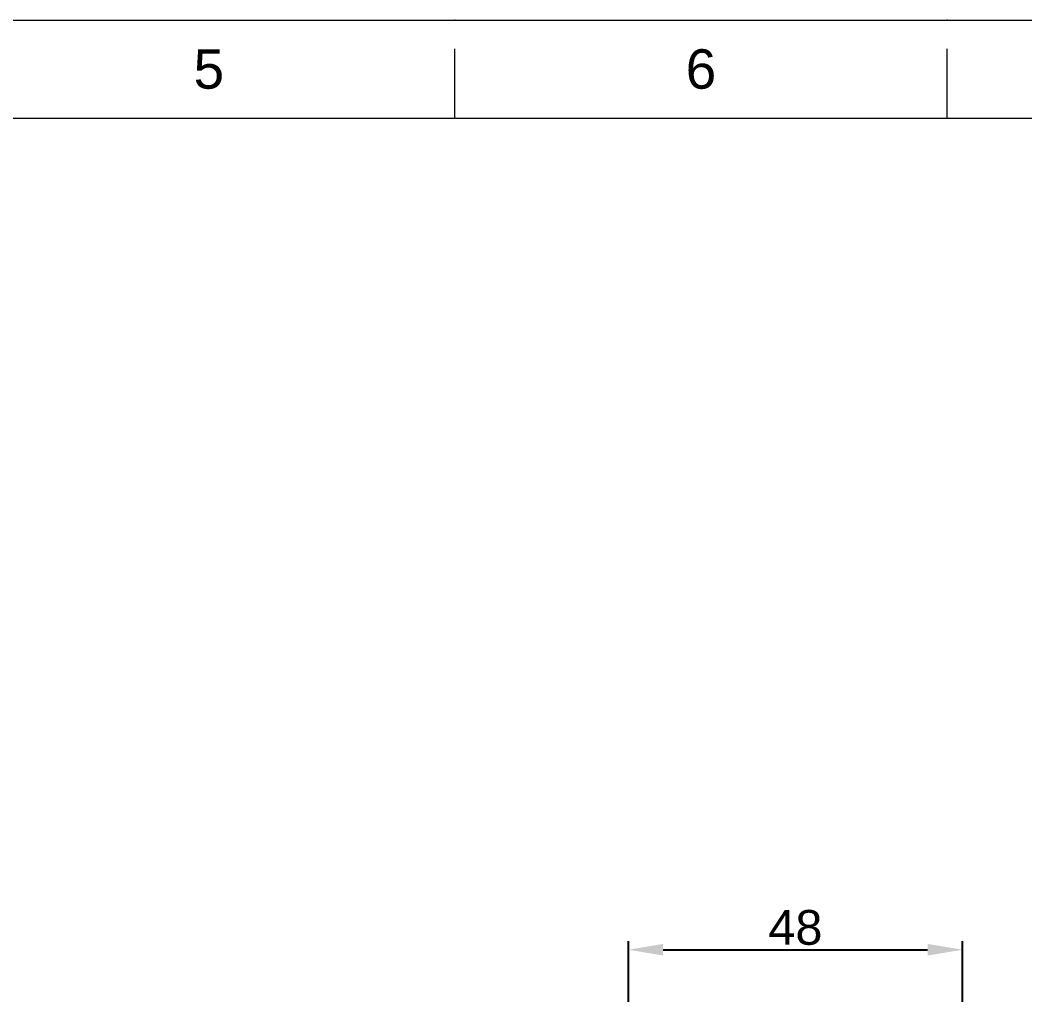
# Model space of a CAD drawing. Header units: millimetres. Extents: x 580 to 1174, y -1119 to -699.
# Drawn here: x 884.8 to 1029.2, y -838.8 to -698.7 of the extents above; entities that cross this region are included whole.
import ezdxf

# ---------------------------------------------------------------- set-up
doc = ezdxf.new("R2010")
doc.units = ezdxf.units.MM
doc.header["$LTSCALE"] = 0.1
doc.layers.get('0').update_dxf_attribs({"lineweight": 13})
doc.layers.add('DIM', color=3, linetype='Continuous', lineweight=9)
doc.styles.get("Standard").update_dxf_attribs({"font": 'arial.ttf'})
doc.dimstyles.new('ISO-25', dxfattribs={"dimtxt": 2.5, "dimasz": 2.5, "dimexe": 1.25, "dimexo": 0.625, "dimtad": 1, "dimtxsty": 'Standard', "dimcen": 2.5, "dimadec": 0, "dimazin": 0, "dimtfac": 1, "dimtmove": 0, "dimatfit": 3, "dimfxl": 0, "dimarcsym": 0})

# ---------------------------------------------------------------- blocks, each defined once
blk = doc.blocks.new('*D72')
at = {"layer": 'Defpoints', "color": 0}
for p in [(1020.18, -832.36), (972.18, -870.44), (1020.18, -870.44)]:
    blk.add_point(p, dxfattribs=at)
at = {"layer": 'DIM', "color": 3, "linetype": 'ByBlock', "lineweight": -2}
for p, q in [((972.18, -869.81), (972.18, -831.11)), ((1020.18, -869.81), (1020.18, -831.11)), ((977.18, -832.36), (1015.18, -832.36))]:
    blk.add_line(p, q, dxfattribs=at)
at = {"layer": 'DIM', "color": 3}
for points in [[(977.18, -831.52), (977.18, -833.19), (972.18, -832.36)], [(1015.18, -831.52), (1015.18, -833.19), (1020.18, -832.36)]]:
    blk.add_solid(points, dxfattribs=at)
at = {"layer": 'DIM', "color": 3, "insert": (996.18, -829.18), "char_height": 5, "attachment_point": 5}
blk.add_mtext('48', dxfattribs=at)

msp = doc.modelspace()

# ---------------------------------------------------------------- linework, layer by layer
for p, q in [((947.26, -712.89), (947.26, -702.89)), ((1017.967, -712.89), (1017.967, -702.89)), ((1159.381, -712.89), (593.725, -712.89))]:
    msp.add_line(p, q)
for p in [(947.26, -698.749), (1017.967, -698.749)]:
    msp.add_point(p)
at = {"layer": 'DIM', "color": 7}
msp.add_lwpolyline([(579.583, -698.749), (1173.523, -698.749), (1173.523, -1118.749), (579.583, -1118.749)], close=True, dxfattribs=at)

# ---------------------------------------------------------------- texts
at = {"char_height": 5.657, "attachment_point": 5}
for s, insert in [('5', (911.907, -705.82)), ('6', (982.614, -705.82))]:
    msp.add_mtext_dynamic_manual_height_columns(s, width=50, gutter_width=12.5, heights=[0], dxfattribs=dict(at, insert=insert))

# ---------------------------------------------------------------- dimensions: what is measured, and where the dimension line sits
at = {"layer": 'DIM'}
dim = msp.add_linear_dim(base=(1020.184, -832.356), p1=(972.184, -870.436), p2=(1020.184, -870.439), dimstyle='ISO-25', override={"dimtxt": 5, "dimasz": 5, "dimdec": 1, "dimclrd": 3, "dimclre": 3, "dimclrt": 3, "dimtdec": 1, "dimfxl": 1.25, "dimarcsym": 1}, dxfattribs=at)
dim.commit()
dim.dimension.update_dxf_attribs({"geometry": '*D72', "text_midpoint": (996.184, -829.178)})

doc.saveas('drawing.dxf')
